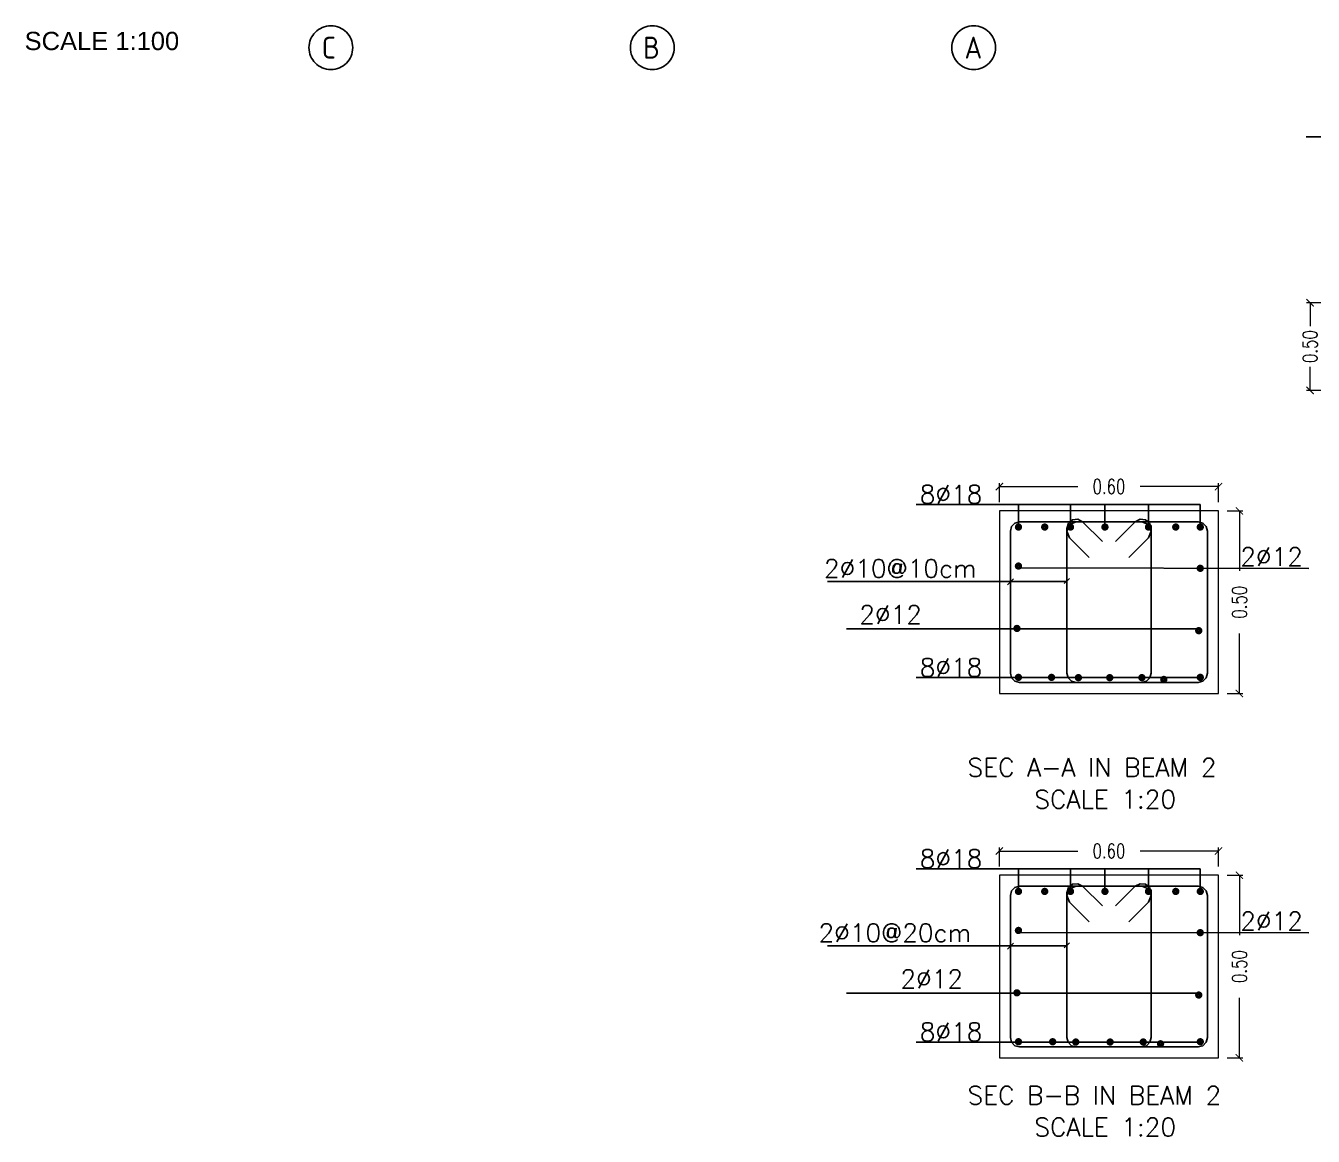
# Model space of a CAD drawing. Extents: x 166525 to 167198, y 178739 to 179747.
# Drawn here: x 166619.18 to 166636.8, y 179347.34 to 179362.54 of the extents above; entities that cross this region are included whole.
import ezdxf

# ---------------------------------------------------------------- set-up
doc = ezdxf.new("R2010")
doc.units = 0
doc.header["$MEASUREMENT"] = 0
doc.linetypes.add('ACAD_ISO10W100', pattern=[18, 12, -3, 0, -3])
doc.linetypes.add('AUSGEZOGEN', pattern=[0])
doc.layers.get('0').update_dxf_attribs({"linetype": 'CONTINUOUS'})
doc.layers.get('DEFPOINTS').update_dxf_attribs({"linetype": 'CONTINUOUS'})
for name, color, linetype in [('axis', 8, 'ACAD_ISO10W100'), ('BEAM-DIM', 4, 'CONTINUOUS'), ('BEAM-REIN', 2, 'CONTINUOUS'), ('EBENE0', 7, 'AUSGEZOGEN'), ('rebar call line', 8, 'CONTINUOUS'), ('REBARS', 2, 'CONTINUOUS'), ('TEXT', 7, 'CONTINUOUS'), ('TXT', 6, 'CONTINUOUS')]:
    doc.layers.add(name, color=color, linetype=linetype)
doc.layers.add('BEAM', color=6, linetype='CONTINUOUS', lineweight=13)
doc.styles.add('DIM', font='simplex.shx', dxfattribs={"width": 0.75})
doc.styles.add('FUTURA', font='SAS_____.PFB')
doc.styles.add('ISO8', font='iso8')
doc.styles.add('ROMANS', font='romans.shx')
doc.dimstyles.new('MUTASIM', dxfattribs={"dimscale": 0.9995, "dimtxt": 0.2, "dimasz": 0.1, "dimexe": 0.05, "dimexo": 0.12, "dimgap": 0.05, "dimtad": 0, "dimzin": 0, "dimdsep": 46, "dimtxsty": 'DIM', "dimblk": 'ARCHTICK', "dimcen": 0.09, "dimclrd": 35, "dimclre": 33, "dimclrt": 256, "dimazin": 0, "dimtfac": 1, "dimtofl": 0, "dimtmove": 1, "dimatfit": 3, "dimfxl": 0.18, "dimtolj": 1, "dimtzin": 0, "dimlwd": 13, "dimlwe": 9, "dimarcsym": 0})

# ---------------------------------------------------------------- blocks, each defined once
blk = doc.blocks.new('_ARCHTICK')
at = {"color": 0, "linetype": 'ByBlock', "const_width": 0.15}
blk.add_lwpolyline([(-0.5, -0.5), (0.5, 0.5)], dxfattribs=at)
blk = doc.blocks.new('*D457')
at = {"layer": 'BEAM', "color": 33, "lineweight": 9, "transparency": 16777216}
for p, q in [((166632.504, 179356.018), (166632.504, 179356.28)), ((166635.504, 179356.018), (166635.504, 179356.28))]:
    blk.add_line(p, q, dxfattribs=at)
at = {"layer": 'BEAM', "color": 35, "lineweight": 13, "transparency": 16777216}
for p, q in [((166632.504, 179356.231), (166633.576, 179356.231)), ((166635.504, 179356.231), (166634.433, 179356.231))]:
    blk.add_line(p, q, dxfattribs=at)
at = {"layer": 'DEFPOINTS', "color": 0, "transparency": 16777216}
for p in [(166635.504, 179356.231), (166632.504, 179355.898), (166635.504, 179355.898)]:
    blk.add_point(p, dxfattribs=at)
at = {"layer": 'BEAM', "color": 35, "lineweight": 13, "transparency": 16777216, "xscale": 0.09995000000000001, "yscale": 0.09995000000000001, "zscale": 0.09995000000000001, "rotation": 180}
blk.add_blockref('_ARCHTICK', (166632.504, 179356.231), dxfattribs=at)
at = {"layer": 'BEAM', "color": 35, "lineweight": 13, "transparency": 16777216, "xscale": 0.09995000000000001, "yscale": 0.09995000000000001, "zscale": 0.09995000000000001}
blk.add_blockref('_ARCHTICK', (166635.504, 179356.231), dxfattribs=at)
at = {"layer": 'BEAM', "transparency": 16777216, "insert": (166634.004, 179356.231), "char_height": 0.1999, "attachment_point": 5, "style": 'DIM'}
blk.add_mtext('\\A1;0.60', dxfattribs=at)
blk = doc.blocks.new('*D292')
at = {"layer": 'BEAM', "color": 33, "lineweight": 9, "transparency": 16777216}
for p, q in [((166635.624, 179355.898), (166635.839, 179355.898)), ((166635.624, 179353.398), (166635.839, 179353.398))]:
    blk.add_line(p, q, dxfattribs=at)
at = {"layer": 'BEAM', "color": 35, "lineweight": 13, "transparency": 16777216}
for p, q in [((166635.79, 179355.898), (166635.79, 179355.077)), ((166635.79, 179353.398), (166635.79, 179354.22))]:
    blk.add_line(p, q, dxfattribs=at)
at = {"layer": 'DEFPOINTS', "color": 0, "transparency": 16777216}
for p in [(166635.504, 179355.898), (166635.79, 179355.898), (166635.504, 179353.398)]:
    blk.add_point(p, dxfattribs=at)
at = {"layer": 'BEAM', "color": 35, "lineweight": 13, "transparency": 16777216, "xscale": 0.09995000000000001, "yscale": 0.09995000000000001, "zscale": 0.09995000000000001}
for p, rotation in [((166635.79, 179355.898), 90), ((166635.79, 179353.398), 270)]:
    blk.add_blockref('_ARCHTICK', p, dxfattribs=dict(at, rotation=rotation))
at = {"layer": 'BEAM', "transparency": 16777216, "insert": (166635.79, 179354.648), "char_height": 0.1999, "attachment_point": 5, "rotation": 90, "style": 'DIM'}
blk.add_mtext('\\A1;0.50', dxfattribs=at)
blk = doc.blocks.new('*D294')
at = {"layer": 'BEAM', "color": 33, "lineweight": 9, "transparency": 16777216}
for p, q in [((166638.235, 179358.748), (166636.707, 179358.748)), ((166638.235, 179357.548), (166636.707, 179357.548))]:
    blk.add_line(p, q, dxfattribs=at)
at = {"layer": 'BEAM', "color": 35, "lineweight": 13, "transparency": 16777216}
for p, q in [((166636.757, 179358.748), (166636.757, 179358.426)), ((166636.757, 179357.548), (166636.757, 179357.87))]:
    blk.add_line(p, q, dxfattribs=at)
at = {"layer": 'DEFPOINTS', "color": 0, "transparency": 16777216}
for p in [(166636.757, 179358.748), (166638.355, 179358.748), (166638.355, 179357.548)]:
    blk.add_point(p, dxfattribs=at)
at = {"layer": 'BEAM', "color": 35, "lineweight": 13, "transparency": 16777216, "xscale": 0.09995000000000001, "yscale": 0.09995000000000001, "zscale": 0.09995000000000001}
for p, rotation in [((166636.757, 179358.748), 90), ((166636.757, 179357.548), 270)]:
    blk.add_blockref('_ARCHTICK', p, dxfattribs=dict(at, rotation=rotation))
at = {"layer": 'BEAM', "transparency": 16777216, "insert": (166636.757, 179358.148), "char_height": 0.1999, "attachment_point": 5, "rotation": 90, "style": 'DIM'}
blk.add_mtext('\\A1;0.50', dxfattribs=at)
blk = doc.blocks.new('*D461')
at = {"layer": 'BEAM', "color": 33, "lineweight": 9, "transparency": 16777216}
for p, q in [((166632.504, 179351.03), (166632.504, 179351.292)), ((166635.504, 179351.03), (166635.504, 179351.292))]:
    blk.add_line(p, q, dxfattribs=at)
at = {"layer": 'BEAM', "color": 35, "lineweight": 13, "transparency": 16777216}
for p, q in [((166632.504, 179351.242), (166633.576, 179351.242)), ((166635.504, 179351.242), (166634.433, 179351.242))]:
    blk.add_line(p, q, dxfattribs=at)
at = {"layer": 'DEFPOINTS', "color": 0, "transparency": 16777216}
for p in [(166635.504, 179351.242), (166632.504, 179350.91), (166635.504, 179350.91)]:
    blk.add_point(p, dxfattribs=at)
at = {"layer": 'BEAM', "color": 35, "lineweight": 13, "transparency": 16777216, "xscale": 0.09995000000000001, "yscale": 0.09995000000000001, "zscale": 0.09995000000000001, "rotation": 180}
blk.add_blockref('_ARCHTICK', (166632.504, 179351.242), dxfattribs=at)
at = {"layer": 'BEAM', "color": 35, "lineweight": 13, "transparency": 16777216, "xscale": 0.09995000000000001, "yscale": 0.09995000000000001, "zscale": 0.09995000000000001}
blk.add_blockref('_ARCHTICK', (166635.504, 179351.242), dxfattribs=at)
at = {"layer": 'BEAM', "transparency": 16777216, "insert": (166634.004, 179351.242), "char_height": 0.1999, "attachment_point": 5, "style": 'DIM'}
blk.add_mtext('\\A1;0.60', dxfattribs=at)
blk = doc.blocks.new('*D293')
at = {"layer": 'BEAM', "color": 33, "lineweight": 9, "transparency": 16777216}
for p, q in [((166635.624, 179350.91), (166635.839, 179350.91)), ((166635.624, 179348.41), (166635.839, 179348.41))]:
    blk.add_line(p, q, dxfattribs=at)
at = {"layer": 'BEAM', "color": 35, "lineweight": 13, "transparency": 16777216}
for p, q in [((166635.79, 179350.91), (166635.79, 179350.088)), ((166635.79, 179348.41), (166635.79, 179349.231))]:
    blk.add_line(p, q, dxfattribs=at)
at = {"layer": 'DEFPOINTS', "color": 0, "transparency": 16777216}
for p in [(166635.504, 179350.91), (166635.79, 179350.91), (166635.504, 179348.41)]:
    blk.add_point(p, dxfattribs=at)
at = {"layer": 'BEAM', "color": 35, "lineweight": 13, "transparency": 16777216, "xscale": 0.09995000000000001, "yscale": 0.09995000000000001, "zscale": 0.09995000000000001}
for p, rotation in [((166635.79, 179350.91), 90), ((166635.79, 179348.41), 270)]:
    blk.add_blockref('_ARCHTICK', p, dxfattribs=dict(at, rotation=rotation))
at = {"layer": 'BEAM', "transparency": 16777216, "insert": (166635.79, 179349.66), "char_height": 0.1999, "attachment_point": 5, "rotation": 90, "style": 'DIM'}
blk.add_mtext('\\A1;0.50', dxfattribs=at)

msp = doc.modelspace()

# ---------------------------------------------------------------- linework, layer by layer
at = {"layer": 'axis'}
for centre in [(166623.35237, 179362.24033), (166627.75237, 179362.24033), (166632.15237, 179362.24033)]:
    msp.add_circle(centre, 0.3, dxfattribs=at)
at = {"layer": 'BEAM'}
for points in [[(166632.50418, 179353.39816), (166635.50418, 179353.39816), (166635.50418, 179355.89816), (166632.50418, 179355.89816)], [(166632.50418, 179348.40964), (166635.50418, 179348.40964), (166635.50418, 179350.90964), (166632.50418, 179350.90964)]]:
    msp.add_lwpolyline(points, close=True, dxfattribs=at)
at = {"layer": 'BEAM-REIN', "const_width": 0.0475}
for points in [[(166632.73933, 179355.67719, 1), (166632.79183, 179355.67719, 1)], [(166633.0987, 179355.67719, 1), (166633.1512, 179355.67719, 1)], [(166633.45133, 179355.67719, 1), (166633.50383, 179355.67719, 1)], [(166633.92298, 179355.67719, 1), (166633.97548, 179355.67719, 1)], [(166634.51933, 179355.67719, 1), (166634.57183, 179355.67719, 1)], [(166634.89257, 179355.67719, 1), (166634.94507, 179355.67719, 1)], [(166635.22818, 179355.67719, 1), (166635.28068, 179355.67719, 1)], [(166632.73901, 179355.14295, 1), (166632.79151, 179355.14295, 1)], [(166635.22786, 179355.11239, 1), (166635.28036, 179355.11239, 1)], [(166632.71855, 179354.28879, 1), (166632.77105, 179354.28879, 1)], [(166635.2074, 179354.25823, 1), (166635.2599, 179354.25823, 1)], [(166632.73933, 179353.61918, 1), (166632.79183, 179353.61918, 1)], [(166633.19182, 179353.61918, 1), (166633.24432, 179353.61918, 1)], [(166633.56001, 179353.61523, 1), (166633.61251, 179353.61523, 1)], [(166633.98855, 179353.61523, 1), (166634.04105, 179353.61523, 1)], [(166634.42863, 179353.61523, 1), (166634.48113, 179353.61523, 1)], [(166634.72887, 179353.59099, 1), (166634.78137, 179353.59099, 1)], [(166635.22818, 179353.61918, 1), (166635.28068, 179353.61918, 1)], [(166632.73933, 179350.68868, 1), (166632.79183, 179350.68868, 1)], [(166633.0987, 179350.68868, 1), (166633.1512, 179350.68868, 1)], [(166633.45133, 179350.68868, 1), (166633.50383, 179350.68868, 1)], [(166633.92298, 179350.68868, 1), (166633.97548, 179350.68868, 1)], [(166634.51933, 179350.68868, 1), (166634.57183, 179350.68868, 1)], [(166634.89257, 179350.68868, 1), (166634.94507, 179350.68868, 1)], [(166635.22818, 179350.68868, 1), (166635.28068, 179350.68868, 1)], [(166632.73901, 179350.15444, 1), (166632.79151, 179350.15444, 1)], [(166635.22786, 179350.12388, 1), (166635.28036, 179350.12388, 1)], [(166632.71855, 179349.30027, 1), (166632.77105, 179349.30027, 1)], [(166635.2074, 179349.26972, 1), (166635.2599, 179349.26972, 1)], [(166632.73933, 179348.63066, 1), (166632.79183, 179348.63066, 1)], [(166633.20725, 179348.63066, 1), (166633.25975, 179348.63066, 1)], [(166633.52419, 179348.62671, 1), (166633.57669, 179348.62671, 1)], [(166633.99373, 179348.62671, 1), (166634.04623, 179348.62671, 1)], [(166634.44741, 179348.62671, 1), (166634.49991, 179348.62671, 1)], [(166634.6842, 179348.60248, 1), (166634.7367, 179348.60248, 1)], [(166635.22818, 179348.63066, 1), (166635.28068, 179348.63066, 1)]]:
    msp.add_lwpolyline(points, format="xyb", close=True, dxfattribs=at)
at = {"layer": 'EBENE0', "color": 8, "linetype": 'AUSGEZOGEN'}
msp.add_line((166636.7017, 179361.01899), (166637.58034, 179361.01899), dxfattribs=at)
at = {"layer": 'rebar call line'}
for p, q in [((166635.25443, 179355.98632), (166631.36727, 179355.98632)), ((166632.76558, 179355.67719), (166632.76558, 179355.98632)), ((166633.47758, 179355.67719), (166633.47758, 179355.98632)), ((166633.94855, 179355.67719), (166633.94855, 179355.98632)), ((166634.54558, 179355.67719), (166634.54558, 179355.98632)), ((166635.25443, 179355.67719), (166635.25443, 179355.98632)), ((166632.69594, 179354.96967), (166632.61358, 179354.88741)), ((166636.74183, 179355.10975), (166632.76521, 179355.1167)), ((166633.46443, 179354.97215), (166633.39298, 179354.90454)), ((166630.15158, 179354.93276), (166633.42736, 179354.93276)), ((166635.23365, 179354.28448), (166630.40972, 179354.28448)), ((166635.25443, 179353.61523), (166631.36727, 179353.61523)), ((166635.25443, 179350.99781), (166631.36727, 179350.99781)), ((166632.76558, 179350.68868), (166632.76558, 179350.99781)), ((166633.47758, 179350.68868), (166633.47758, 179350.99781)), ((166633.94855, 179350.68868), (166633.94855, 179350.99781)), ((166634.54558, 179350.68868), (166634.54558, 179350.99781)), ((166635.25443, 179350.68868), (166635.25443, 179350.99781)), ((166636.74183, 179350.12123), (166632.76521, 179350.12819)), ((166630.15158, 179349.94424), (166633.42736, 179349.94424)), ((166632.69594, 179349.98116), (166632.61358, 179349.8989)), ((166633.46443, 179349.98363), (166633.39298, 179349.91603)), ((166635.23365, 179349.29597), (166630.40972, 179349.29597)), ((166635.25443, 179348.62671), (166631.36727, 179348.62671))]:
    msp.add_line(p, q, dxfattribs=at)
at = {"layer": 'REBARS'}
for points in [[(166634.0948, 179355.47875, 0), (166634.36421, 179355.74816, 0), (166634.42922, 179355.78293, 0), (166634.5026, 179355.7757, 0), (166634.55959, 179355.72893, 0), (166634.58099, 179355.65837, 0), (166634.58099, 179353.67516, 0), (166634.56398, 179353.61166, 0), (166634.51749, 179353.56517, 0), (166634.45399, 179353.54816, 0), (166632.78118, 179353.54816, 0), (166632.71768, 179353.56517, 0), (166632.67119, 179353.61166, 0), (166632.65418, 179353.67516, 0), (166632.65418, 179355.62116, 0), (166632.67119, 179355.68466, 0), (166632.71768, 179355.73115, 0), (166632.78118, 179355.74816, 0), (166634.45399, 179355.74816, 0), (166634.5438, 179355.71096, 0), (166634.58099, 179355.62116, 0), (166634.5438, 179355.53136, 0), (166634.27439, 179355.26195, 0)], [(166633.91356, 179355.47875, 0), (166633.64415, 179355.74816, 0), (166633.57914, 179355.78293, 0), (166633.50576, 179355.7757, 0), (166633.44877, 179355.72893, 0), (166633.42736, 179355.65837, 0), (166633.42736, 179353.67516, 0), (166633.44438, 179353.61166, 0), (166633.49086, 179353.56517, 0), (166633.55436, 179353.54816, 0), (166635.22718, 179353.54816, 0), (166635.29068, 179353.56517, 0), (166635.33716, 179353.61166, 0), (166635.35418, 179353.67516, 0), (166635.35418, 179355.62116, 0), (166635.33716, 179355.68466, 0), (166635.29068, 179355.73115, 0), (166635.22718, 179355.74816, 0), (166633.55436, 179355.74816, 0), (166633.46456, 179355.71096, 0), (166633.42736, 179355.62116, 0), (166633.46456, 179355.53136, 0), (166633.73397, 179355.26195, 0)], [(166634.0948, 179350.49024, 0), (166634.36421, 179350.75964, 0), (166634.42922, 179350.79441, 0), (166634.5026, 179350.78719, 0), (166634.55959, 179350.74041, 0), (166634.58099, 179350.66985, 0), (166634.58099, 179348.68664, 0), (166634.56398, 179348.62314, 0), (166634.51749, 179348.57666, 0), (166634.45399, 179348.55964, 0), (166632.78118, 179348.55964, 0), (166632.71768, 179348.57666, 0), (166632.67119, 179348.62314, 0), (166632.65418, 179348.68664, 0), (166632.65418, 179350.63264, 0), (166632.67119, 179350.69614, 0), (166632.71768, 179350.74263, 0), (166632.78118, 179350.75964, 0), (166634.45399, 179350.75964, 0), (166634.5438, 179350.72245, 0), (166634.58099, 179350.63264, 0), (166634.5438, 179350.54284, 0), (166634.27439, 179350.27343, 0)], [(166633.91356, 179350.49024, 0), (166633.64415, 179350.75964, 0), (166633.57914, 179350.79441, 0), (166633.50576, 179350.78719, 0), (166633.44877, 179350.74041, 0), (166633.42736, 179350.66985, 0), (166633.42736, 179348.68664, 0), (166633.44438, 179348.62314, 0), (166633.49086, 179348.57666, 0), (166633.55436, 179348.55964, 0), (166635.22718, 179348.55964, 0), (166635.29068, 179348.57666, 0), (166635.33716, 179348.62314, 0), (166635.35418, 179348.68664, 0), (166635.35418, 179350.63264, 0), (166635.33716, 179350.69614, 0), (166635.29068, 179350.74263, 0), (166635.22718, 179350.75964, 0), (166633.55436, 179350.75964, 0), (166633.46456, 179350.72245, 0), (166633.42736, 179350.63264, 0), (166633.46456, 179350.54284, 0), (166633.73397, 179350.27343, 0)]]:
    msp.add_polyline3d(points, dxfattribs=at)

# ---------------------------------------------------------------- texts
at = {"layer": 'axis', "color": 3, "style": 'ISO8'}
for s, p in [('C', (166623.22704, 179362.09068)), ('B', (166627.62704, 179362.09068)), ('A', (166632.02704, 179362.09068))]:
    msp.add_text(s, height=0.3, dxfattribs=at).set_placement(p)
at = {"layer": 'BEAM-DIM', "style": 'ROMANS'}
for s, p in [('8%%C18', (166631.41357, 179356.00016)), ('2%%C12', (166635.80181, 179355.14592)), ('2%%C10@10cm', (166630.10256, 179354.98473)), ('2%%C12', (166630.58625, 179354.35435)), ('8%%C18', (166631.41357, 179353.62907)), ('8%%C18', (166631.41357, 179351.01165)), ('2%%C12', (166635.80181, 179350.15741)), ('2%%C10@20cm', (166630.02842, 179349.99621)), ('2%%C12', (166631.14901, 179349.36583)), ('8%%C18', (166631.41357, 179348.64055))]:
    msp.add_text(s, height=0.25, dxfattribs=at).set_placement(p)
at = {"layer": 'TEXT', "style": 'ROMANS'}
for s, p in [('SEC A-A IN BEAM 2 ', (166632.06894, 179352.26091, 186)), ('SCALE 1:20', (166632.98319, 179351.82523, 193.75)), ('SEC B-B IN BEAM 2 ', (166632.06894, 179347.77239, 186)), ('SCALE 1:20', (166632.98319, 179347.33671, 193.75))]:
    msp.add_text(s, height=0.25, dxfattribs=at).set_placement(p)
at = {"layer": 'TXT', "style": 'FUTURA'}
msp.add_text('SCALE 1:100', height=0.25, dxfattribs=at).set_placement((166619.16005, 179362.20677))

# ---------------------------------------------------------------- dimensions: what is measured, and where the dimension line sits
at = {"layer": 'BEAM'}
for base, p1, p2, override, picture, middle in [((166636.75662, 179358.74794), (166638.35508, 179357.54794), (166638.35508, 179358.74794), {"dimlfac": 50}, '*D294', (166636.75662, 179358.14794)), ((166635.78952, 179355.89816), (166635.50418, 179353.39816), (166635.50418, 179355.89816), {"dimgap": 0.2, "dimlfac": 20}, '*D292', (166635.78952, 179354.64816)), ((166635.78952, 179350.90964), (166635.50418, 179348.40964), (166635.50418, 179350.90964), {"dimgap": 0.2, "dimlfac": 20}, '*D293', (166635.78952, 179349.65964))]:
    dim = msp.add_linear_dim(base=base, p1=p1, p2=p2, angle=90, text='0.50', dimstyle='MUTASIM', override=override, dxfattribs=at)
    dim.commit()
    dim.dimension.update_dxf_attribs({"geometry": picture, "text_midpoint": middle})
for base, p1, p2, picture, middle in [((166635.50418, 179356.23052), (166632.50418, 179355.89816), (166635.50418, 179355.89816), '*D457', (166634.00418, 179356.23052)), ((166635.50418, 179351.242), (166632.50418, 179350.90964), (166635.50418, 179350.90964), '*D461', (166634.00418, 179351.242))]:
    dim = msp.add_linear_dim(base=base, p1=p1, p2=p2, text='0.60', dimstyle='MUTASIM', override={"dimgap": 0.2, "dimlfac": 20}, dxfattribs=at)
    dim.commit()
    dim.dimension.update_dxf_attribs({"geometry": picture, "text_midpoint": middle})

doc.saveas('drawing.dxf')
